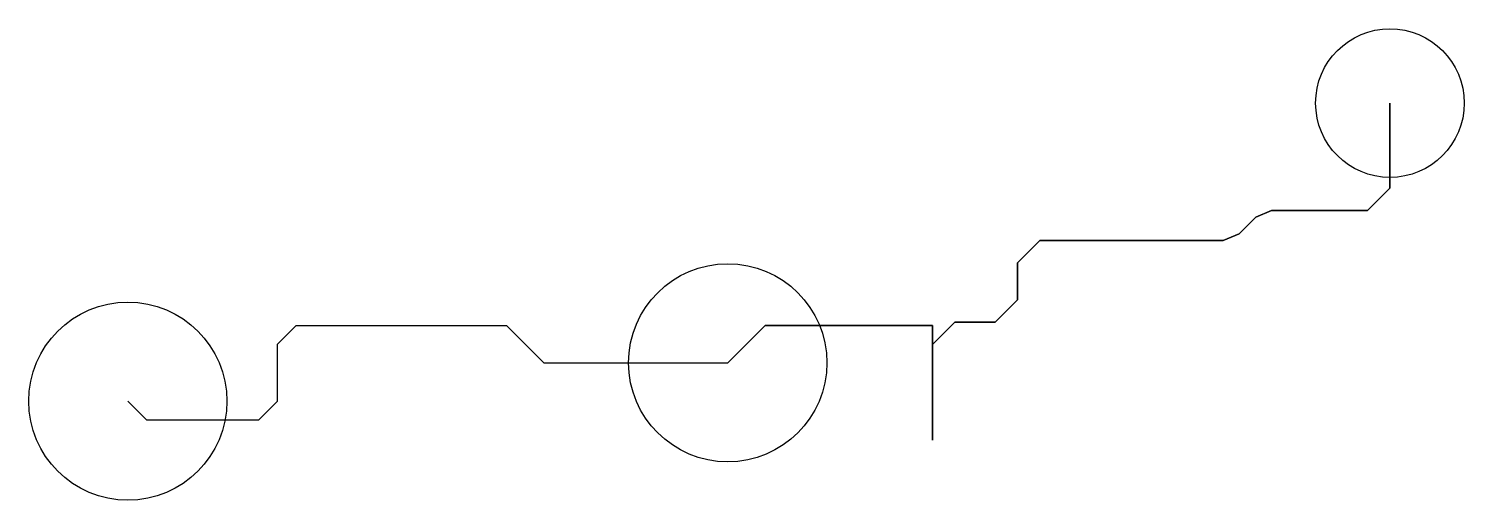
# Model space of a CAD drawing. Header units: metres. Extents: x 168.8 to 197.8, y 10.5 to 20.
import ezdxf

# ---------------------------------------------------------------- set-up
doc = ezdxf.new("R2010")
doc.units = ezdxf.units.M
for name, color, linetype in [('PATH_LINES', 2, 'Continuous'), ('PPO_POINTS', 1, 'Continuous'), ('START_GOAL', 3, 'Continuous')]:
    doc.layers.add(name, color=color, linetype=linetype)

msp = doc.modelspace()

# ---------------------------------------------------------------- linework, layer by layer
at = {"layer": 'PATH_LINES'}
for p, q in [((196.31, 18.26, 153.681), (196.31, 18.545, 153.799)), ((196.31, 18.545, 153.799), (196.31, 18.26, 153.681)), ((196.31, 18.096, 153.517), (196.31, 18.26, 153.681)), ((196.31, 18.26, 153.681), (196.31, 18.096, 153.517)), ((196.31, 17.811, 153.399), (196.31, 18.096, 153.517)), ((196.31, 18.096, 153.517), (196.31, 17.811, 153.399)), ((196.31, 16.827, 153.399), (196.31, 17.811, 153.399)), ((196.31, 17.811, 153.399), (196.31, 16.827, 153.399)), ((195.859, 16.376, 153.399), (196.31, 16.827, 153.399)), ((196.31, 16.827, 153.399), (195.859, 16.376, 153.399)), ((193.265, 15.906, 152.347), (193.602, 16.244, 152.347)), ((193.602, 16.244, 152.347), (193.265, 15.906, 152.347)), ((193.602, 16.244, 152.347), (193.922, 16.376, 152.347)), ((193.922, 16.376, 152.347), (193.602, 16.244, 152.347)), ((193.922, 16.376, 152.347), (194.815, 16.376, 152.347)), ((194.815, 16.376, 152.347), (193.922, 16.376, 152.347)), ((194.815, 16.376, 152.347), (195.216, 16.376, 152.748)), ((195.216, 16.376, 152.748), (194.815, 16.376, 152.347)), ((195.216, 16.376, 152.748), (195.216, 16.376, 153.048)), ((195.216, 16.376, 153.048), (195.567, 16.376, 153.399)), ((195.567, 16.376, 153.399), (195.216, 16.376, 153.048)), ((195.216, 16.376, 153.048), (195.216, 16.376, 152.748)), ((195.567, 16.376, 153.399), (195.859, 16.376, 153.399)), ((195.859, 16.376, 153.399), (195.567, 16.376, 153.399)), ((188.796, 15.323, 152.347), (189.247, 15.774, 152.347)), ((189.247, 15.774, 152.347), (188.796, 15.323, 152.347)), ((189.247, 15.774, 152.347), (192.945, 15.774, 152.347)), ((192.945, 15.774, 152.347), (189.247, 15.774, 152.347)), ((192.945, 15.774, 152.347), (193.265, 15.906, 152.347)), ((193.265, 15.906, 152.347), (192.945, 15.774, 152.347)), ((188.796, 14.572, 152.347), (188.796, 15.323, 152.347)), ((188.796, 15.323, 152.347), (188.796, 14.572, 152.347)), ((188.345, 14.121, 152.347), (188.796, 14.572, 152.347)), ((188.796, 14.572, 152.347), (188.345, 14.121, 152.347)), ((173.861, 13.68, 156.874), (174.237, 14.056, 156.874)), ((174.237, 14.056, 156.874), (176.709, 14.056, 156.874)), ((176.709, 14.056, 156.874), (176.958, 14.056, 156.977)), ((176.958, 14.056, 156.977), (177.202, 14.056, 157.221)), ((177.202, 14.056, 157.221), (177.381, 14.056, 157.295)), ((177.381, 14.056, 157.295), (178.482, 14.056, 157.295)), ((178.482, 14.056, 157.295), (178.858, 13.68, 157.295)), ((183.322, 13.68, 157.295), (183.698, 14.056, 157.295)), ((183.698, 14.056, 157.295), (183.322, 13.68, 157.295)), ((183.698, 14.056, 157.295), (184.049, 14.056, 157.646)), ((184.049, 14.056, 157.646), (183.698, 14.056, 157.295)), ((184.049, 14.056, 157.646), (184.049, 14.056, 158.402)), ((184.049, 14.056, 158.402), (184.4, 14.056, 158.753)), ((184.4, 14.056, 158.753), (184.049, 14.056, 158.402)), ((184.049, 14.056, 158.402), (184.049, 14.056, 157.646)), ((184.4, 14.056, 158.753), (186.13, 14.056, 158.753)), ((186.13, 14.056, 158.753), (184.4, 14.056, 158.753)), ((186.13, 14.056, 158.753), (186.63, 14.056, 158.753)), ((186.63, 14.056, 158.753), (186.13, 14.056, 158.753)), ((186.63, 14.056, 158.753), (187.081, 14.056, 158.753)), ((187.081, 14.056, 158.753), (186.63, 14.056, 158.753)), ((187.081, 13.67, 152.347), (187.532, 14.121, 152.347)), ((187.532, 14.121, 152.347), (187.081, 13.67, 152.347)), ((187.081, 14.056, 158.753), (187.081, 13.605, 158.753)), ((187.081, 13.605, 158.753), (187.081, 14.056, 158.753)), ((187.532, 14.121, 152.347), (188.345, 14.121, 152.347)), ((188.345, 14.121, 152.347), (187.532, 14.121, 152.347)), ((173.861, 13.375, 156.874), (173.861, 13.68, 156.874)), ((178.858, 13.68, 157.295), (179.234, 13.304, 157.295)), ((182.946, 13.304, 157.295), (183.322, 13.68, 157.295)), ((183.322, 13.68, 157.295), (182.946, 13.304, 157.295)), ((187.081, 12.097, 152.347), (187.081, 13.67, 152.347)), ((187.081, 13.67, 152.347), (187.081, 12.097, 152.347)), ((173.861, 13.126, 156.77), (173.861, 13.375, 156.874)), ((187.081, 13.605, 158.753), (187.081, 12.097, 158.753)), ((187.081, 12.097, 158.753), (187.081, 13.605, 158.753)), ((173.861, 13.092, 156.737), (173.861, 13.126, 156.77)), ((173.861, 12.843, 156.634), (173.861, 13.092, 156.737)), ((179.234, 13.304, 157.295), (182.946, 13.304, 157.295)), ((173.861, 12.53, 156.634), (173.861, 12.843, 156.634)), ((170.839, 12.53, 156.634), (171.215, 12.154, 156.634)), ((173.485, 12.154, 156.634), (173.861, 12.53, 156.634)), ((171.215, 12.154, 156.634), (173.485, 12.154, 156.634)), ((187.081, 12.097, 158.753), (187.081, 11.746, 158.402)), ((187.081, 11.746, 152.698), (187.081, 12.097, 152.347)), ((187.081, 12.097, 152.347), (187.081, 11.746, 152.698)), ((187.081, 11.746, 158.402), (187.081, 12.097, 158.753)), ((187.081, 11.746, 158.402), (187.081, 11.746, 152.698)), ((187.081, 11.746, 152.698), (187.081, 11.746, 158.402))]:
    msp.add_line(p, q, dxfattribs=at)
at = {"layer": 'PPO_POINTS'}
msp.add_circle((196.31, 18.545, 153.799), 1.5, dxfattribs=at)
at = {"layer": 'START_GOAL'}
for centre in [(182.946, 13.304, 157.295), (170.839, 12.53, 156.634)]:
    msp.add_circle(centre, 2, dxfattribs=at)

doc.saveas('drawing.dxf')
